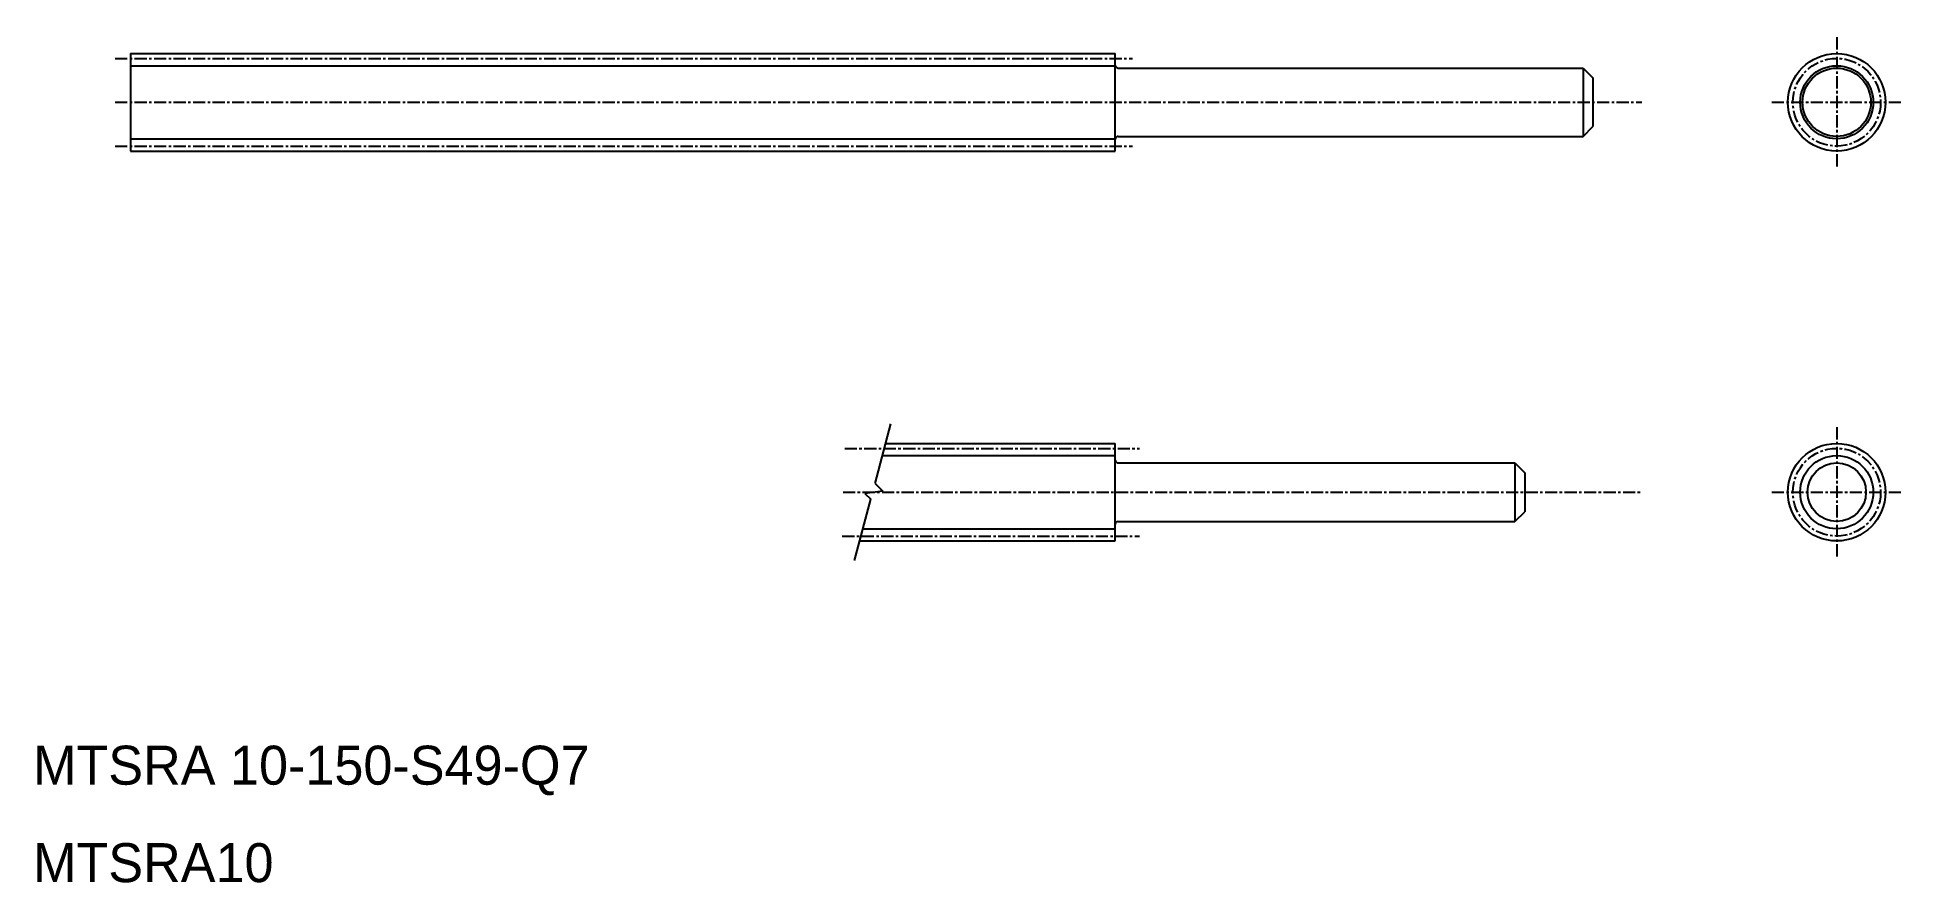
# Model space of a CAD drawing. Extents: x 10 to 202, y 10 to 97.
import ezdxf

# ---------------------------------------------------------------- set-up
doc = ezdxf.new("R2010")
doc.units = 0
doc.linetypes.add('CENTER', pattern=[2, 1.25, -0.25, 0.25, -0.25])
doc.layers.get('0').update_dxf_attribs({"linetype": 'CONTINUOUS'})

msp = doc.modelspace()

# ---------------------------------------------------------------- linework, layer by layer
at = {"color": 1, "linetype": 'CENTER'}
for p, q in [((195, 96.66), (195, 83.34)), ((18.42, 94.5), (122.77, 94.5)), ((18.42, 90), (175, 90)), ((188.34, 90), (201.66, 90)), ((18.42, 85.5), (122.77, 85.5)), ((195, 56.66), (195, 43.34)), ((93.25, 54.5), (123.5, 54.5)), ((93.08, 50), (175, 50)), ((188.34, 50), (201.66, 50)), ((93, 45.5), (123.5, 45.5))]:
    msp.add_line(p, q, dxfattribs=at)
at = {"color": 7, "linetype": 'CONTINUOUS'}
for p, q in [((20, 95), (121, 95)), ((20, 95), (20, 85)), ((121, 85), (121, 95)), ((121.3, 93.5), (169, 93.5)), ((169, 93.5), (170, 92.5)), ((169, 93.5), (169, 86.5)), ((170, 92.5), (170, 87.5)), ((121.3, 86.5), (169, 86.5)), ((169, 86.5), (170, 87.5)), ((20, 85), (121, 85)), ((45.25, 85), (45.25, 85)), ((70.5, 85), (70.5, 85)), ((97.46, 55), (121, 55)), ((121, 45), (121, 55)), ((121.3, 53), (162, 53)), ((162, 53), (162, 47)), ((162, 53), (163, 52)), ((163, 52), (163, 48)), ((162, 47), (163, 48)), ((121.3, 47), (162, 47)), ((94.78, 45), (121, 45))]:
    msp.add_line(p, q, dxfattribs=at)
at = {"color": 3, "linetype": 'CONTINUOUS'}
for p, q in [((20, 93.75), (121, 93.75)), ((20, 86.25), (121, 86.25)), ((96.37, 50.91), (98, 57)), ((97.13, 53.75), (121, 53.75)), ((97.16, 50.12), (95.32, 49.88)), ((95.32, 49.88), (95.93, 49.27)), ((96.37, 50.91), (97.16, 50.12)), ((94.25, 43), (95.93, 49.27)), ((95.12, 46.25), (121, 46.25))]:
    msp.add_line(p, q, dxfattribs=at)
at = {"color": 7, "linetype": 'CONTINUOUS'}
for centre, radius in [((195, 90), 5), ((195, 90), 3.5), ((195, 50), 5), ((195, 50), 3)]:
    msp.add_circle(centre, radius, dxfattribs=at)
at = {"color": 1, "linetype": 'CENTER'}
for centre in [(195, 90), (195, 50)]:
    msp.add_circle(centre, 4.5, dxfattribs=at)
at = {"color": 3, "linetype": 'CONTINUOUS'}
for centre in [(195, 90), (195, 50)]:
    msp.add_circle(centre, 3.75, dxfattribs=at)
at = {"color": 7, "linetype": 'CONTINUOUS'}
for centre, start, end in [((121.3, 93.8), 180, 270), ((121.3, 86.2), 90, 180), ((121.3, 53.3), 180, 270), ((121.3, 46.7), 90, 180)]:
    msp.add_arc(centre, 0.3, start, end, dxfattribs=at)

# ---------------------------------------------------------------- texts
for s, p in [('MTSRA 10-150-S49-Q7', (10, 20)), ('MTSRA10', (10, 10))]:
    msp.add_text(s, height=4, dxfattribs=at).set_placement(p)

doc.saveas('drawing.dxf')
